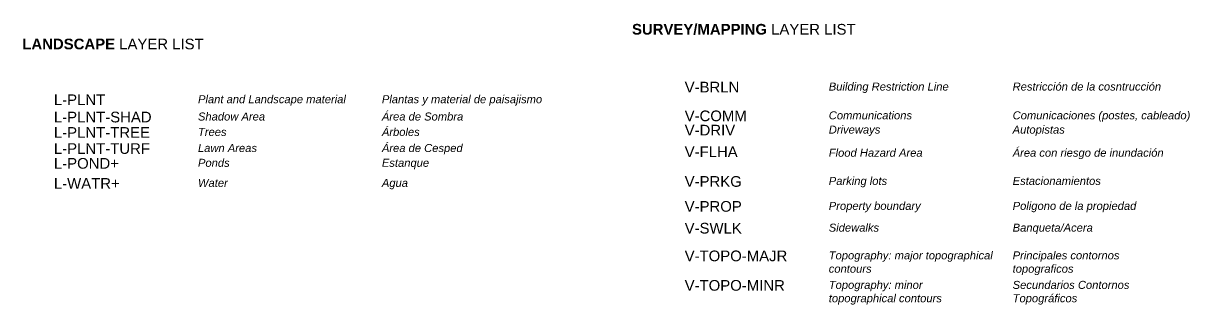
# Model space of a CAD drawing. Header units: metres. Extents: x 1769 to 3632, y 809 to 2652.
# Drawn here: x 1878.85 to 1900.71, y 1689.26 to 1694.53 of the extents above; entities that cross this region are included whole.
import ezdxf

# ---------------------------------------------------------------- set-up
doc = ezdxf.new("R2010")
doc.units = ezdxf.units.M
doc.header["$LTSCALE"] = 10
for name, color, linetype in [('L-PLNT', 66, 'Continuous'), ('L-PLNT-SHAD', 68, 'Continuous'), ('L-PLNT-TREE', 66, 'Continuous'), ('L-PLNT-TURF', 66, 'Continuous'), ('L-POND+', 134, 'Continuous'), ('V-BRLN', 1, 'Continuous'), ('V-COMM', 8, 'Continuous'), ('V-DRIV', 8, 'Continuous'), ('V-FLHA', 1, 'Continuous'), ('V-PRKG', 8, 'Continuous'), ('V-PROP', 219, 'Continuous'), ('V-SWLK', 5, 'Continuous'), ('V-TOPO-MAJR', 30, 'Continuous'), ('V-TOPO-MINR', 251, 'Continuous')]:
    doc.layers.add(name, color=color, linetype=linetype)
doc.layers.add('L-WATR+', color=7, linetype='Continuous', true_color=0xadd7d7)
doc.styles.add('SANSERIF', font='sanss___.ttf', dxfattribs={"width": 1.2, "height": 0.15})

msp = doc.modelspace()

# ---------------------------------------------------------------- texts
at = {"attachment_point": 2, "style": 'SANSERIF'}
for s, insert, char_height, width in [('{\\fSansSerif|b1|i0|c2|p2;\\W1;SURVEY/MAPPING\\fSansSerif|b0|i0|c2|p2; LAYER LIST}', (1892.353, 1694.521), 0.2, 4.11335), ('{\\fSansSerif|b1|i0|c2|p2;\\W1;LANDSCAPE\\fSansSerif|b0|i0|c2|p2; LAYER LIST}', (1880.528, 1694.245), 0.2, 4.11335), ('\\pxql;{\\fArial|b0|i1|c0|p34;\\W1;Building Restriction Line}', (1895.142, 1693.423), 0.15, 2.39229), ('\\pxql;{\\fArial|b0|i1|c0|p34;\\W1;Restricción de la cosntrucción}', (1898.981, 1693.423), 0.15, 3.17768), ('\\pxql;{\\fArial|b0|i1|c0|p34;\\W1;Plant and Landscape material}', (1883.716, 1693.186), 0.15, 3.18864), ('\\pxql;{\\fArial|b0|i1|c0|p34;\\W1;Plantas y material de paisajismo}', (1887.588, 1693.186), 0.15, 4.03919), ('\\pxql;{\\fArial|b0|i1|c0|p34;\\W1;Shadow Area}', (1883.317, 1692.862), 0.15, 2.39229), ('\\pxql;{\\fArial|b0|i1|c0|p34;\\W1;Área de Sombra}', (1886.794, 1692.862), 0.15, 2.45141), ('\\pxql;{\\fArial|b0|i1|c0|p34;\\W1;Communications}', (1895.142, 1692.884), 0.15, 2.39229), ('\\pxql;{\\fArial|b0|i1|c0|p34;\\W1;Comunicaciones (postes, cableado)}', (1899.094, 1692.884), 0.15, 3.40295), ('\\pxql;{\\fArial|b0|i1|c0|p34;\\W1;Trees}', (1883.317, 1692.573), 0.15, 2.39229), ('\\pxql;{\\fArial|b0|i1|c0|p34;\\W1;Árboles}', (1886.794, 1692.573), 0.15, 2.45141), ('\\pxql;{\\fArial|b0|i1|c0|p34;\\W1;Driveways}', (1895.142, 1692.617), 0.15, 2.39229), ('\\pxql;{\\fArial|b0|i1|c0|p34;\\W1;Autopistas}', (1898.618, 1692.617), 0.15, 2.45141), ('\\pxql;{\\fArial|b0|i1|c0|p34;\\W1;Lawn Areas}', (1883.317, 1692.272), 0.15, 2.39229), ('\\pxql;{\\fArial|b0|i1|c0|p34;\\W1;Área de Cesped}', (1886.794, 1692.272), 0.15, 2.45141), ('\\pxql;{\\fArial|b0|i1|c0|p34;\\W1;Flood Hazard Area}', (1895.142, 1692.184), 0.15, 2.39229), ('\\pxql;{\\fArial|b0|i1|c0|p34;\\W1;Área con riesgo de inundación}', (1899.094, 1692.184), 0.15, 3.40295), ('\\pxql;{\\fArial|b0|i1|c0|p34;\\W1;Ponds}', (1883.317, 1691.995), 0.15, 2.39229), ('\\pxql;{\\fArial|b0|i1|c0|p34;\\W1;Estanque}', (1886.794, 1691.995), 0.15, 2.45141), ('\\pxql;{\\fArial|b0|i1|c0|p34;\\W1;Water}', (1883.317, 1691.619), 0.15, 2.39229), ('\\pxql;{\\fArial|b0|i1|c0|p34;\\W1;Agua}', (1886.794, 1691.619), 0.15, 2.45141), ('\\pxql;{\\fArial|b0|i1|c0|p34;\\W1;Parking lots}', (1895.496, 1691.656), 0.15, 3.10101), ('\\pxql;{\\fArial|b0|i1|c0|p34;\\W1;Estacionamientos}', (1898.863, 1691.656), 0.15, 2.94027), ('\\pxql;{\\fArial|b0|i1|c0|p34;\\W1;Property boundary}', (1895.142, 1691.189), 0.15, 2.39229), ('\\pxql;{\\fArial|b0|i1|c0|p34;\\W1;Poligono de la propiedad}', (1899.021, 1691.189), 0.15, 3.2565), ('\\pxql;{\\fArial|b0|i1|c0|p34;\\W1;Sidewalks}', (1895.496, 1690.781), 0.15, 3.10101), ('\\pxql;{\\fArial|b0|i1|c0|p34;\\W1;Banqueta/Acera}', (1898.863, 1690.781), 0.15, 2.94027), ('\\pxql;{\\fArial|b0|i1|c0|p34;\\W1;Topography: major topographical contours}', (1895.501, 1690.262), 0.15, 3.11134), ('\\pxql;{\\fArial|b0|i1|c0|p34;\\W1;Principales contornos topograficos}', (1898.618, 1690.262), 0.15, 2.45141), ('\\pxql;{\\fArial|b0|i1|c0|p34;\\W1;Topography: minor topographical contours}', (1895.459, 1689.709), 0.15, 3.02582), ('\\pxql;{\\fArial|b0|i1|c0|p34;\\W1;Secundarios Contornos Topográficos}', (1899.021, 1689.709), 0.15, 3.2565)]:
    msp.add_mtext(s, dxfattribs=dict(at, insert=insert, char_height=char_height, width=width))
at = {"layer": 'L-PLNT', "ltscale": 0.01, "insert": (1880.508, 1693.201), "char_height": 0.2, "width": 2.17533, "attachment_point": 2, "style": 'SANSERIF'}
msp.add_mtext('\\pxql;{\\fArial|b0|i0|c0|p34;\\W1;L-PLNT}', dxfattribs=at)
at = {"layer": 'L-PLNT-SHAD', "ltscale": 0.01, "insert": (1880.508, 1692.877), "char_height": 0.2, "width": 2.17533, "attachment_point": 2, "style": 'SANSERIF'}
msp.add_mtext('\\pxql;{\\fArial|b0|i0|c0|p34;\\W1;L-PLNT-SHAD}', dxfattribs=at)
at = {"layer": 'L-PLNT-TREE', "ltscale": 0.01, "insert": (1880.508, 1692.588), "char_height": 0.2, "width": 2.17533, "attachment_point": 2, "style": 'SANSERIF'}
msp.add_mtext('\\pxql;{\\fArial|b0|i0|c0|p34;\\W1;L-PLNT-TREE}', dxfattribs=at)
at = {"layer": 'L-PLNT-TURF', "ltscale": 0.01, "insert": (1880.508, 1692.287), "char_height": 0.2, "width": 2.17533, "attachment_point": 2, "style": 'SANSERIF'}
msp.add_mtext('\\pxql;{\\fArial|b0|i0|c0|p34;\\W1;L-PLNT-TURF}', dxfattribs=at)
at = {"layer": 'L-POND+', "ltscale": 0.01, "insert": (1880.508, 1692.01), "char_height": 0.2, "width": 2.17533, "attachment_point": 2, "style": 'SANSERIF'}
msp.add_mtext('\\pxql;{\\fArial|b0|i0|c0|p34;\\W1;L-POND+}', dxfattribs=at)
at = {"layer": 'L-WATR+', "ltscale": 0.01, "insert": (1880.508, 1691.634), "char_height": 0.2, "width": 2.17533, "attachment_point": 2, "style": 'SANSERIF'}
msp.add_mtext('\\pxql;{\\fArial|b0|i0|c0|p34;\\W1;L-WATR+}', dxfattribs=at)
at = {"layer": 'V-BRLN', "ltscale": 0.01, "insert": (1892.332, 1693.438), "char_height": 0.2, "width": 2.17533, "attachment_point": 2, "style": 'SANSERIF'}
msp.add_mtext('\\pxql;{\\fArial|b0|i0|c0|p34;\\W1;V-BRLN}', dxfattribs=at)
at = {"layer": 'V-COMM', "ltscale": 0.01, "insert": (1892.332, 1692.899), "char_height": 0.2, "width": 2.17533, "attachment_point": 2, "style": 'SANSERIF'}
msp.add_mtext('\\pxql;{\\fArial|b0|i0|c0|p34;\\W1;V-COMM}', dxfattribs=at)
at = {"layer": 'V-DRIV', "ltscale": 0.01, "insert": (1892.332, 1692.632), "char_height": 0.2, "width": 2.17533, "attachment_point": 2, "style": 'SANSERIF'}
msp.add_mtext('\\pxql;{\\fArial|b0|i0|c0|p34;\\W1;V-DRIV}', dxfattribs=at)
at = {"layer": 'V-FLHA', "ltscale": 0.01, "insert": (1892.332, 1692.227), "char_height": 0.2, "width": 2.17533, "attachment_point": 2, "style": 'SANSERIF'}
msp.add_mtext('\\pxql;{\\fArial|b0|i0|c0|p34;\\W1;V-FLHA}', dxfattribs=at)
at = {"layer": 'V-PRKG', "ltscale": 0.01, "insert": (1892.332, 1691.671), "char_height": 0.2, "width": 2.17533, "attachment_point": 2, "style": 'SANSERIF'}
msp.add_mtext('\\pxql;{\\fArial|b0|i0|c0|p34;\\W1;V-PRKG}', dxfattribs=at)
at = {"layer": 'V-PROP', "ltscale": 0.01, "insert": (1892.332, 1691.204), "char_height": 0.2, "width": 2.17533, "attachment_point": 2, "style": 'SANSERIF'}
msp.add_mtext('\\pxql;{\\fArial|b0|i0|c0|p34;\\W1;V-PROP}', dxfattribs=at)
at = {"layer": 'V-SWLK', "ltscale": 0.01, "insert": (1892.332, 1690.796), "char_height": 0.2, "width": 2.17533, "attachment_point": 2, "style": 'SANSERIF'}
msp.add_mtext('\\pxql;{\\fArial|b0|i0|c0|p34;\\W1;V-SWLK}', dxfattribs=at)
at = {"layer": 'V-TOPO-MAJR', "ltscale": 0.01, "insert": (1892.332, 1690.277), "char_height": 0.2, "width": 2.17533, "attachment_point": 2, "style": 'SANSERIF'}
msp.add_mtext('\\pxql;{\\fArial|b0|i0|c0|p34;\\W1;V-TOPO-MAJR}', dxfattribs=at)
at = {"layer": 'V-TOPO-MINR', "ltscale": 0.01, "insert": (1892.332, 1689.725), "char_height": 0.2, "width": 2.17533, "attachment_point": 2, "style": 'SANSERIF'}
msp.add_mtext('\\pxql;{\\fArial|b0|i0|c0|p34;\\W1;V-TOPO-MINR}', dxfattribs=at)

doc.saveas('drawing.dxf')
